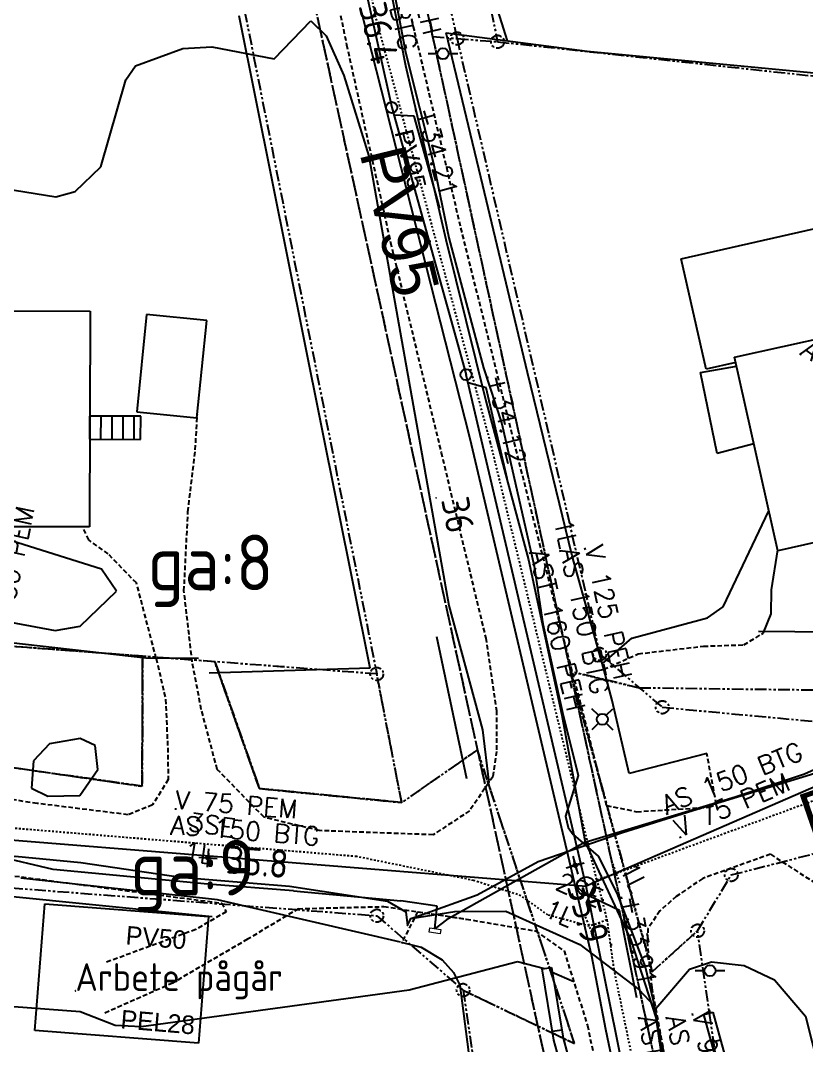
# Model space of a CAD drawing. Header units: metres. Extents: x 139929 to 142176, y 6401995 to 6404420.
# Drawn here: x 140458.8 to 140501.3, y 6402363.7 to 6402419.1 of the extents above; entities that cross this region are included whole.
import ezdxf
from ezdxf.enums import TextEntityAlignment as Align

# ---------------------------------------------------------------- set-up
doc = ezdxf.new("R2010")
doc.units = ezdxf.units.M
doc.header["$LTSCALE"] = 0.5
for name, pattern in [('DASHED', [0.75, 0.5, -0.25]), ('DASHED2', [0.375, 0.25, -0.125]), ('HAECK', [0]), ('HIDDEN2', [0.1875, 0.125, -0.0625]), ('PHANTOM', [2.5, 1.25, -0.25, 0.25, -0.25, 0.25, -0.25])]:
    doc.linetypes.add(name, pattern=pattern)
doc.layers.get('0').update_dxf_attribs({"color": 1})
doc.layers.add('LM_GRÄNSPUNKT_TEXT_NY', color=94, linetype='Continuous', lineweight=25)
doc.layers.add('TE_INMATT_LAGE', color=254, linetype='Continuous', lineweight=0)
for name, color, linetype in [('M-BEF-BELYSNINGSSTOLPE', 4, 'Continuous'), ('M-BEF-BYGGNAD', 3, 'Continuous'), ('M-BEF-EL', 4, 'ELLEDNING'), ('M-BEF-EL-TEXT', 1, 'Continuous'), ('M-BEF-HÄCK', 7, 'Continuous'), ('M-BEF-MUR', 4, 'Continuous'), ('M-BEF-NIVÅ', 4, 'Continuous'), ('M-BEF-NIVÅKURVA-PRIMÄR-0.5M', 12, 'Continuous'), ('M-BEF-NIVÅKURVA-PRIMÄR-1.0M', 12, 'Continuous'), ('M-BEF-SPECIALOMRÅDE', 7, 'Continuous'), ('M-BEF-STAKET', 4, 'STAKET'), ('M-BEF-TELE', 4, 'TELELEDNING'), ('M-BEF-TELE-TEXT', 1, 'Continuous'), ('M-BEF-TRAPPA', 4, 'Continuous'), ('M-BEF-VA-INFO', 4, 'Continuous'), ('M-BEF-VA-S', 4, 'Continuous'), ('M-BEF-VA-TEXT', 1, 'Continuous'), ('M-BEF-VA-V', 4, 'HIDDEN2'), ('M-BEF-VÄGKANT', 1, 'DASHED'), ('M-GR-FASTIGHETSGRÄNS', 3, 'PHANTOM'), ('M-GR-RÄTTIGHETSGRÄNS', 3, 'DASHED')]:
    doc.layers.add(name, color=color, linetype=linetype)
doc.styles.add('ISO', font='iso.shx', dxfattribs={"height": 2.5})
doc.styles.add('ITALICC', font='italicc', dxfattribs={"oblique": 10})
doc.styles.add('ROMANS', font='romans')
doc.styles.get("Standard").update_dxf_attribs({"font": 'simplex8.shx'})
doc.styles.add('Style-font38', font='font38.shx')
doc.linetypes.add('ELLEDNING', pattern='A,3,-0.5,["E",Standard,S=0.5,R=0,X=0,Y=-0.25],-0.5', length=4)
doc.linetypes.add('Grind', pattern='A,0,[104,sma.shx,S=2,R=45,X=-0.75,Y=0.75],2,[104,sma.shx,S=2,R=45,X=-0.75,Y=0.75],0', length=2)
doc.linetypes.add('STAKET', pattern='A,7,[134,morastr.shx,S=0.8,R=0,X=0,Y=0],0.6,[134,morastr.shx,S=0.8,R=0,X=0,Y=0],1', length=8.6)
doc.linetypes.add('TELELEDNING', pattern='A,3,-0.5,["T",Standard,S=0.5,R=0,X=0,Y=-0.25],-0.5', length=4)
picture_1 = doc.add_image_def('image1.png', size_in_pixel=(962, 792))

# ---------------------------------------------------------------- blocks, each defined once
blk = doc.blocks.new('osynlig cirkel')
blk.add_circle((0, 0), 0.005)
blk = doc.blocks.new('OSYNLIG')
blk.add_blockref('osynlig cirkel', (0, 0))
blk = doc.blocks.new('PRI_L_ALLM')
for points in [[(-0.3, 0, 0), (-0.8, 0, 0)], [(0.8, 0, 0), (0.3, 0, 0)]]:
    blk.add_polyline3d(points)
blk.add_circle((0, 0), 0.3)
blk = doc.blocks.new('PRI_L_BELYS')
for points in [[(-0.212, 0.212, 0), (-0.566, 0.566, 0)], [(0.212, 0.212, 0), (0.566, 0.566, 0)], [(-0.212, -0.212, 0), (-0.566, -0.566, 0)], [(0.212, -0.212, 0), (0.566, -0.566, 0)]]:
    blk.add_polyline3d(points)
blk.add_circle((0, 0), 0.3)
blk = doc.blocks.new('PRI_NIVÅ_HÖJDPUNKT_ISM')
at = {"color": 7}
for p, q in [((-0.25, 0), (0.25, 0)), ((0, 0.25), (0, -0.25))]:
    blk.add_line(p, q, dxfattribs=at)
blk = doc.blocks.new('OCT261', base_point=(108327.366, 6370837.691))
at = {"layer": 'TE_INMATT_LAGE', "color": 30, "linetype": 'Continuous', "lineweight": 13, "flags": 128}
blk.add_lwpolyline([(108327.667, 6370837.814), (108327.665, 6370837.562), (108327.065, 6370837.569), (108327.068, 6370837.821), (108327.667, 6370837.814)], dxfattribs=at)
blk = doc.blocks.new('BRUNN')
blk.add_circle((0, 0), 0.5)
blk = doc.blocks.new('VENTIL')
blk.add_line((0, -0.55), (0, 0.55))
blk = doc.blocks.new('LIGGARPUNKT')
blk.add_circle((0, 0), 0.35)
at = {"layer": 'LM_GRÄNSPUNKT_TEXT_NY', "style": 'ITALICC', "oblique": 10}
blk.add_attdef('PUNKTBETECKNING', (0.5, -0.35), '', height=0.7, dxfattribs=at)
blk = doc.blocks.new('PRI_V_POLLARE')
blk.add_circle((0, 0), 0.2)
blk = doc.blocks.new('SPWDEF')
at = {"color": 0, "linetype": 'Continuous'}
for p, q in [((-1, 0), (1, 0)), ((0, -1), (0, 1))]:
    blk.add_line(p, q, dxfattribs=at)
blk.add_circle((0, 0), 0.2)
blk = doc.blocks.new('PRI_NIVÅ_HÖJDPKT')
at = {"color": 0, "linetype": 'Continuous', "lineweight": -3}
blk.add_circle((183, 184), 0.0005, dxfattribs=at)

msp = doc.modelspace()

# ---------------------------------------------------------------- linework, layer by layer
at = {"layer": 'M-BEF-BYGGNAD'}
for p, q in [((140494.487, 6402406.198), (140505.768, 6402408.772)), ((140495.845, 6402400.25), (140494.487, 6402406.198)), ((140454.547, 6402403.402), (140462.568, 6402403.385)), ((140454.547, 6402403.402), (140462.568, 6402403.385)), ((140462.568, 6402403.385), (140462.543, 6402391.719)), ((140462.568, 6402403.385), (140462.543, 6402391.719)), ((140465.609, 6402403.204), (140465.087, 6402397.933)), ((140465.609, 6402403.204), (140465.087, 6402397.933)), ((140468.863, 6402402.882), (140465.609, 6402403.204)), ((140468.863, 6402402.882), (140465.609, 6402403.204)), ((140468.34, 6402397.61), (140468.863, 6402402.882)), ((140468.34, 6402397.61), (140468.863, 6402402.882)), ((140497.379, 6402400.888), (140505.512, 6402402.703)), ((140497.379, 6402400.888), (140505.512, 6402402.703)), ((140499.712, 6402390.431), (140497.379, 6402400.888)), ((140499.712, 6402390.431), (140497.379, 6402400.888)), ((140497.44, 6402400.614), (140495.845, 6402400.25)), ((140465.087, 6402397.933), (140468.34, 6402397.61)), ((140465.087, 6402397.933), (140468.34, 6402397.61)), ((140507.846, 6402392.246), (140499.712, 6402390.431)), ((140507.846, 6402392.246), (140499.712, 6402390.431)), ((140462.543, 6402391.719), (140454.522, 6402391.736)), ((140462.543, 6402391.719), (140454.522, 6402391.736)), ((140459.589, 6402364.517), (140460.129, 6402371.362)), ((140460.129, 6402371.362), (140468.962, 6402370.68)), ((140468.962, 6402370.68), (140468.428, 6402363.834)), ((140468.428, 6402363.834), (140459.589, 6402364.517))]:
    msp.add_line(p, q, dxfattribs=at)
at = {"layer": 'M-BEF-EL', "flags": 128}
for points in [[(140475.534, 6402439.208), (140478.423, 6402423.677), (140479.606, 6402417.375), (140481.12, 6402411.358), (140481.939, 6402407.345), (140483.82, 6402400.31), (140484.81, 6402397.293), (140486.553, 6402389.596), (140487.024, 6402386.488), (140488.089, 6402381.703), (140488.931, 6402378.3), (140488.243, 6402376.104), (140488.381, 6402375.486), (140488.665, 6402375.099), (140490.006, 6402373.932), (140491.009, 6402371.933), (140492.555, 6402367.956), (140493.049, 6402365.836)], [(140479.882, 6402370.576), (140480.469, 6402370.766), (140483.482, 6402371.85), (140486.773, 6402373.649), (140491.324, 6402375.218), (140495.121, 6402376.413), (140504.126, 6402379.151), (140509.521, 6402381.924), (140513.334, 6402384.61), (140517.846, 6402389.517), (140520.876, 6402393.335), (140523.929, 6402397.038), (140528.942, 6402403.251), (140531.978, 6402407.388), (140536.673, 6402413.662), (140537.185, 6402413.935), (140538.462, 6402412.981), (140539.837, 6402412.142), (140540.254, 6402411.587)], [(140454.661, 6402372.415), (140456.764, 6402373.547), (140458.515, 6402373.942), (140462.074, 6402373.596), (140467.443, 6402372.794), (140473.333, 6402372.315), (140478.622, 6402371.502), (140479.612, 6402370.934), (140479.707, 6402370.194), (140479.882, 6402370.576), (140482.262, 6402370.942), (140485.029, 6402370.971), (140489.016, 6402369.173), (140492.211, 6402366.727), (140493.049, 6402365.836), (140494.237, 6402358.574), (140494.709, 6402354.374), (140495.519, 6402350.488), (140496.506, 6402344.556), (140496.894, 6402343.548), (140498.033, 6402343.443)]]:
    msp.add_lwpolyline(points, dxfattribs=at)
at = {"layer": 'M-BEF-HÄCK', "color": 1, "linetype": 'HAECK', "lineweight": -3}
for p, q in [((140477.702, 6402384.093), (140470.612, 6402419.335)), ((140465.581, 6402384.634), (140441.1, 6402387.413)), ((140477.702, 6402384.093), (140468.993, 6402383.825)), ((140449.446, 6402372.648), (140469.157, 6402370.673))]:
    msp.add_line(p, q, dxfattribs=at)
at = {"layer": 'M-BEF-HÄCK', "lineweight": -3}
for p, q in [((140477.702, 6402384.093), (140470.612, 6402419.335)), ((140465.581, 6402384.634), (140441.1, 6402387.413)), ((140477.702, 6402384.093), (140468.993, 6402383.825))]:
    msp.add_line(p, q, dxfattribs=at)
at = {"layer": 'M-BEF-MUR'}
for p, q in [((140483.78, 6402410.159), (140481.807, 6402418.416)), ((140481.807, 6402418.416), (140489.422, 6402417.418)), ((140489.422, 6402417.418), (140501.85, 6402416.242)), ((140486.196, 6402400.073), (140483.78, 6402410.159)), ((140488.596, 6402390.159), (140486.196, 6402400.073)), ((140490.307, 6402384.031), (140488.596, 6402390.159)), ((140499.7, 6402390.487), (140499.353, 6402388.325)), ((140499.353, 6402388.325), (140499.332, 6402387.03)), ((140499.332, 6402387.03), (140498.911, 6402385.974)), ((140490.762, 6402382.338), (140490.307, 6402384.031)), ((140491.687, 6402378.408), (140490.762, 6402382.338)), ((140495.875, 6402379.486), (140491.687, 6402378.408)), ((140486.992, 6402367.848), (140487.486, 6402367.928)), ((140487.623, 6402363.997), (140486.992, 6402367.848)), ((140487.486, 6402367.928), (140488.113, 6402364.104)), ((140495.714, 6402365.383), (140496.196, 6402365.518)), ((140496.653, 6402362.025), (140495.714, 6402365.383)), ((140496.196, 6402365.518), (140497.137, 6402362.149)), ((140487.545, 6402364.476), (140488.038, 6402364.557)), ((140489.693, 6402356.476), (140487.623, 6402363.997)), ((140488.113, 6402364.104), (140490.186, 6402356.567)), ((140496.133, 6402363.887), (140496.614, 6402364.022))]:
    msp.add_line(p, q, dxfattribs=at)
at = {"layer": 'M-BEF-MUR', "lineweight": -3}
for p, q in [((140483.78, 6402410.159), (140481.807, 6402418.416)), ((140481.807, 6402418.416), (140489.422, 6402417.418)), ((140489.422, 6402417.418), (140501.85, 6402416.242)), ((140486.196, 6402400.073), (140483.78, 6402410.159)), ((140488.596, 6402390.159), (140486.196, 6402400.073)), ((140490.307, 6402384.031), (140488.596, 6402390.159)), ((140499.7, 6402390.487), (140499.353, 6402388.325)), ((140499.353, 6402388.325), (140499.332, 6402387.03)), ((140499.332, 6402387.03), (140498.911, 6402385.974)), ((140490.762, 6402382.338), (140490.307, 6402384.031)), ((140491.687, 6402378.408), (140490.762, 6402382.338)), ((140495.875, 6402379.486), (140491.687, 6402378.408)), ((140479.363, 6402369.285), (140480.452, 6402369.027)), ((140480.452, 6402369.027), (140481.588, 6402368.333)), ((140481.588, 6402368.333), (140482.197, 6402367.66)), ((140482.197, 6402367.66), (140482.532, 6402366.967)), ((140482.532, 6402366.967), (140483.647, 6402358.565)), ((140495.714, 6402365.383), (140496.196, 6402365.518)), ((140496.653, 6402362.025), (140495.714, 6402365.383)), ((140496.196, 6402365.518), (140497.137, 6402362.149)), ((140496.133, 6402363.887), (140496.614, 6402364.022))]:
    msp.add_line(p, q, dxfattribs=at)
at = {"layer": 'M-BEF-NIVÅKURVA-PRIMÄR-0.5M', "linetype": 'Continuous', "lineweight": -3}
for p, q in [((140479.803, 6402366.72, 35.5), (140485.646, 6402368.244, 35.5)), ((140485.646, 6402368.244, 35.5), (140487.102, 6402367.865, 35.5)), ((140494.934, 6402367.842, 35.5), (140496.139, 6402368.235, 35.5)), ((140496.139, 6402368.235, 35.5), (140497.893, 6402368.026, 35.5)), ((140497.893, 6402368.026, 35.5), (140499.541, 6402367.264, 35.5)), ((140487.527, 6402367.677, 35.5), (140488.689, 6402367.161, 35.5)), ((140493.131, 6402365.706, 35.5), (140494.934, 6402367.842, 35.5)), ((140499.541, 6402367.264, 35.5), (140501.2, 6402365.294, 35.5)), ((140465.321, 6402364.732, 35.5), (140479.803, 6402366.72, 35.5)), ((140451.46, 6402366.34, 35.5), (140462.029, 6402365.542, 35.5)), ((140462.029, 6402365.542, 35.5), (140463.919, 6402364.804, 35.5)), ((140501.2, 6402365.294, 35.5), (140502.049, 6402362.003, 35.5)), ((140463.919, 6402364.804, 35.5), (140465.321, 6402364.732, 35.5))]:
    msp.add_line(p, q, dxfattribs=at)
at = {"layer": 'M-BEF-NIVÅKURVA-PRIMÄR-1.0M', "linetype": 'Continuous', "lineweight": -3}
for p, q in [((140485.121, 6402417.981, 36), (140484.393, 6402420.283, 36)), ((140472.507, 6402417.009, 36), (140474.482, 6402419.055, 36)), ((140474.482, 6402419.055, 36), (140475.321, 6402418.26, 36)), ((140475.321, 6402418.26, 36), (140476.267, 6402416.116, 36)), ((140465.023, 6402416.639, 36), (140467.572, 6402417.575, 36)), ((140467.572, 6402417.575, 36), (140469.134, 6402417.654, 36)), ((140469.134, 6402417.654, 36), (140472.507, 6402417.009, 36)), ((140464.497, 6402415.882, 36), (140465.023, 6402416.639, 36)), ((140463.15, 6402411.174, 36), (140464.497, 6402415.882, 36)), ((140476.267, 6402416.116, 36), (140477.615, 6402411.757, 36)), ((140477.615, 6402411.757, 36), (140481.943, 6402387.476, 36)), ((140461.753, 6402409.834, 36), (140463.15, 6402411.174, 36)), ((140457.933, 6402410.013, 36), (140460.722, 6402409.55, 36)), ((140460.722, 6402409.55, 36), (140461.753, 6402409.834, 36)), ((140496.752, 6402387.405, 36), (140499.23, 6402392.59, 36)), ((140463.176, 6402389.443, 36), (140458.314, 6402390.968, 36)), ((140463.989, 6402388.255, 36), (140463.176, 6402389.443, 36)), ((140462.025, 6402386.364, 36), (140463.989, 6402388.255, 36)), ((140481.943, 6402387.476, 36), (140483.76, 6402380.758, 36)), ((140495.914, 6402386.811, 36), (140496.752, 6402387.405, 36)), ((140456.233, 6402386.958, 36), (140460.673, 6402386.125, 36)), ((140460.673, 6402386.125, 36), (140462.025, 6402386.364, 36)), ((140491.824, 6402385.706, 36), (140495.914, 6402386.811, 36)), ((140490.224, 6402384.329, 36), (140491.824, 6402385.706, 36)), ((140483.76, 6402380.758, 36), (140484.101, 6402377.912, 36)), ((140462.034, 6402380.302, 36), (140460.379, 6402379.997, 36)), ((140462.838, 6402379.914, 36), (140462.034, 6402380.302, 36)), ((140460.379, 6402379.997, 36), (140459.515, 6402379.083, 36)), ((140462.988, 6402378.627, 36), (140462.838, 6402379.914, 36)), ((140459.515, 6402379.083, 36), (140459.402, 6402377.61, 36)), ((140462.014, 6402377.209, 36), (140462.988, 6402378.627, 36)), ((140459.402, 6402377.61, 36), (140460.291, 6402377.17, 36)), ((140460.291, 6402377.17, 36), (140462.014, 6402377.209, 36))]:
    msp.add_line(p, q, dxfattribs=at)
at = {"layer": 'M-BEF-SPECIALOMRÅDE', "lineweight": -3}
for p, q in [((140469.447, 6402371.57), (140458.823, 6402372.753)), ((140479.325, 6402369.299), (140469.447, 6402371.57))]:
    msp.add_line(p, q, dxfattribs=at)
at = {"layer": 'M-BEF-STAKET', "color": 1, "linetype": 'STAKET', "lineweight": -3}
for p, q in [((140495.537, 6402400.061), (140497.484, 6402400.416)), ((140496.445, 6402395.69), (140495.537, 6402400.061)), ((140498.422, 6402396.213), (140496.445, 6402395.69))]:
    msp.add_line(p, q, dxfattribs=at)
at = {"layer": 'M-BEF-STAKET', "lineweight": -3}
for p, q in [((140482.923, 6402378.118), (140481.299, 6402385.791)), ((140468.422, 6402384.608), (140465.581, 6402384.634))]:
    msp.add_line(p, q, dxfattribs=at)
at = {"layer": 'M-BEF-STAKET', "color": 1, "linetype": 'Grind', "lineweight": -3}
msp.add_line((140468.422, 6402384.608), (140465.581, 6402384.634), dxfattribs=at)
at = {"layer": 'M-BEF-TELE', "linetype": 'Continuous'}
for p, q in [((140477.781, 6402425.794), (140479.607, 6402416.652)), ((140479.607, 6402416.652), (140481.788, 6402407.258)), ((140481.788, 6402407.258), (140483.941, 6402398.527)), ((140483.941, 6402398.527), (140486.24, 6402389.939)), ((140486.24, 6402389.939), (140488.055, 6402381.553)), ((140488.055, 6402381.553), (140489.3, 6402374.702)), ((140501.151, 6402378.392), (140506.499, 6402380.759)), ((140497.403, 6402377.135), (140501.151, 6402378.392)), ((140489.3, 6402374.702), (140497.403, 6402377.135)), ((140489.3, 6402374.702), (140481.822, 6402370.504)), ((140489.3, 6402374.702), (140491.765, 6402369.397)), ((140460.567, 6402373.215), (140457.518, 6402373.942)), ((140468.919, 6402372.422), (140460.567, 6402373.215)), ((140473.56, 6402372.058), (140468.919, 6402372.422)), ((140473.56, 6402372.058), (140479.353, 6402371.533)), ((140481.309, 6402371.228), (140479.353, 6402371.533)), ((140481.191, 6402370.038), (140481.309, 6402371.228)), ((140481.822, 6402370.504), (140481.2, 6402370.029)), ((140491.765, 6402369.397), (140493.132, 6402365.22)), ((140493.132, 6402365.22), (140494.275, 6402357.406))]:
    msp.add_line(p, q, dxfattribs=at)
at = {"layer": 'M-BEF-TELE-TEXT', "linetype": 'Continuous'}
msp.add_line((140498.664, 6402386.092), (140508.398, 6402385.992), dxfattribs=at)
at = {"layer": 'M-BEF-TRAPPA', "color": 1, "linetype": 'Continuous', "lineweight": -3}
for p, q in [((140462.553, 6402396.459), (140462.556, 6402397.711)), ((140465.316, 6402397.705), (140462.556, 6402397.711)), ((140463.153, 6402396.457), (140463.156, 6402397.709)), ((140463.753, 6402396.456), (140463.756, 6402397.708)), ((140464.353, 6402396.454), (140464.356, 6402397.707)), ((140464.953, 6402396.453), (140464.956, 6402397.706)), ((140465.288, 6402396.453), (140465.316, 6402397.705)), ((140462.553, 6402396.459), (140465.288, 6402396.453))]:
    msp.add_line(p, q, dxfattribs=at)
at = {"layer": 'M-BEF-TRAPPA', "lineweight": -3}
for p, q in [((140462.553, 6402396.459), (140462.556, 6402397.711)), ((140465.316, 6402397.705), (140462.556, 6402397.711)), ((140463.153, 6402396.457), (140463.156, 6402397.709)), ((140463.753, 6402396.456), (140463.756, 6402397.708)), ((140464.353, 6402396.454), (140464.356, 6402397.707)), ((140464.953, 6402396.453), (140464.956, 6402397.706)), ((140465.288, 6402396.453), (140465.316, 6402397.705)), ((140462.553, 6402396.459), (140465.288, 6402396.453))]:
    msp.add_line(p, q, dxfattribs=at)
at = {"layer": 'M-BEF-VA-INFO'}
for p, q in [((140480.072, 6402413.915), (140478.969, 6402413.966)), ((140481.456, 6402408.948), (140480.072, 6402413.915)), ((140483.953, 6402399.23), (140482.989, 6402399.515)), ((140485.092, 6402394.34), (140483.953, 6402399.23)), ((140491.167, 6402371.011), (140489.502, 6402371.792)), ((140492.103, 6402366.279), (140491.167, 6402371.011))]:
    msp.add_line(p, q, dxfattribs=at)
at = {"layer": 'M-BEF-VA-S'}
for points in [[(140473.439, 6402438.729, 0), (140473.87, 6402436.795, 0), (140475.421, 6402429.826, 0), (140478.859, 6402414.381, 0)], [(140585.474, 6402297.789, 0), (140572.635, 6402306.136, 0), (140564.862, 6402309.993, 0), (140553.857, 6402305.481, 0), (140543.806, 6402301.837, 0), (140539.295, 6402301.231, 0), (140535.278, 6402301.329, 0), (140529.651, 6402302.658, 0), (140518.022, 6402304.239, 0), (140506.375, 6402305.943, 0), (140496.751, 6402307.075, 0), (140496.102, 6402320.911, 0), (140495.479, 6402328.16, 0), (140494.15, 6402344.759, 0), (140492.1, 6402356.587, 0), (140490.415, 6402364.582, 0), (140489.675, 6402368.537, 0), (140483.104, 6402396.489, 0), (140477.242, 6402419.495, 0)], [(140478.859, 6402414.381, 0), (140482.871, 6402399.947, 0)], [(140489.361, 6402372.314, 0), (140482.871, 6402399.947, 0)], [(140486.304, 6402390.359, 0), (140486.327, 6402390.261, 0)], [(140514.041, 6402383.056, 0), (140489.361, 6402372.314, 0)], [(140448.292, 6402375.615, 0), (140454.448, 6402375.121, 0), (140489.361, 6402372.314, 0)], [(140494.695, 6402345.951, 0), (140489.361, 6402372.314, 0)], [(140492.18, 6402365.234, 0), (140492.198, 6402365.136, 0)]]:
    msp.add_polyline3d(points, dxfattribs=at)
at = {"layer": 'M-BEF-VA-TEXT'}
for points in [[(140480.134, 6402414.25, 0), (140480.161, 6402414.153, 0)], [(140480.865, 6402407.164, 0), (140480.965, 6402407.163, 0)], [(140500.893, 6402401.088, 0), (140500.975, 6402401.031, 0)], [(140484.006, 6402399.856, 0), (140484.029, 6402399.758, 0)], [(140486.304, 6402390.359, 0), (140486.327, 6402390.261, 0)], [(140487.937, 6402390.475, 0), (140487.958, 6402390.377, 0)], [(140489.277, 6402390.592, 0), (140489.299, 6402390.494, 0)], [(140467.137, 6402376.5, 0), (140467.237, 6402376.492, 0)], [(140493.691, 6402376.209, 0), (140493.784, 6402376.246, 0)], [(140466.887, 6402375.15, 0), (140466.987, 6402375.142, 0)], [(140494.407, 6402374.94, 0), (140494.499, 6402374.98, 0)], [(140490.46, 6402372.842, 0), (140490.56, 6402372.841, 0)], [(140490.208, 6402371.579, 0), (140490.308, 6402371.578, 0)], [(140491.251, 6402371.734, 0), (140491.27, 6402371.636, 0)], [(140490.011, 6402370.321, 0), (140490.111, 6402370.32, 0)], [(140490.665, 6402369.169, 0), (140490.765, 6402369.168, 0)], [(140495.087, 6402365.43, 0), (140495.106, 6402365.332, 0)], [(140492.18, 6402365.234, 0), (140492.198, 6402365.136, 0)], [(140493.688, 6402365.234, 0), (140493.707, 6402365.136, 0)]]:
    msp.add_polyline3d(points, dxfattribs=at)
at = {"layer": 'M-BEF-VA-V'}
for points in [[(140489.933, 6402372.667, 0), (140484.192, 6402396.289, 0), (140477.97, 6402419.369, 0), (140476.591, 6402426.99, 0), (140476.416, 6402427.637, 0), (140474.034, 6402436.998, 0), (140473.619, 6402438.872, 0), (140471.181, 6402449.901, 0), (140468.599, 6402461.499, 0), (140467.028, 6402467.07, 0), (140465.79, 6402473.282, 0), (140463.002, 6402484.885, 0), (140460.209, 6402494.56, 0)], [(140490.988, 6402373.016, 0), (140503.89, 6402377.772, 0), (140514.757, 6402382.895, 0), (140520.015, 6402389.386, 0), (140528.261, 6402398.957, 0), (140536.391, 6402408.756, 0), (140536.786, 6402409.302, 0), (140547.897, 6402426.358, 0), (140549.843, 6402429.061, 0), (140558.535, 6402441.137, 0)], [(140489.54, 6402370.15, 0), (140487.298, 6402370.757, 0), (140485.84, 6402371.803, 0), (140483.284, 6402372.625, 0), (140476.957, 6402373.916, 0), (140454.954, 6402375.73, 0)], [(140489.933, 6402372.667, 0), (140490.988, 6402373.016, 0)], [(140489.933, 6402372.667, 0), (140490.483, 6402370.492, 0)], [(140490.483, 6402370.492, 0), (140489.54, 6402370.15, 0)], [(140490.483, 6402370.492, 0), (140490.848, 6402367.846, 0)], [(140490.848, 6402367.846, 0), (140495.415, 6402345.666, 0), (140495.233, 6402343.141, 0), (140495.493, 6402341.438, 0), (140496.544, 6402328.506, 0), (140497.514, 6402314.038, 0), (140498.27, 6402308.205, 0), (140523.979, 6402304.197, 0), (140533.48, 6402302.718, 0), (140538.662, 6402301.986, 0), (140543.708, 6402302.406, 0), (140550.305, 6402304.424, 0), (140565.139, 6402311.558, 0), (140573.332, 6402307.047, 0), (140590.143, 6402296.055, 0), (140613.056, 6402279.846, 0), (140626.85, 6402271.456, 0)]]:
    msp.add_polyline3d(points, dxfattribs=at)
at = {"layer": 'M-BEF-VÄGKANT'}
for p, q in [((140474.992, 6402424.858), (140476.417, 6402417.77)), ((140482.574, 6402407.969), (140479.923, 6402419.235)), ((140476.417, 6402417.77), (140478.796, 6402407.092)), ((140485.46, 6402396.354), (140482.574, 6402407.969)), ((140478.796, 6402407.092), (140481.528, 6402395.748)), ((140468.25, 6402395.889), (140468.36, 6402397.817)), ((140488.098, 6402385.872), (140485.46, 6402396.354)), ((140467.853, 6402392.545), (140468.25, 6402395.889)), ((140481.528, 6402395.748), (140483.935, 6402385.718)), ((140467.638, 6402388.266), (140467.853, 6402392.545)), ((140462.501, 6402391.022), (140462.168, 6402391.72)), ((140463.541, 6402390.263), (140462.501, 6402391.022)), ((140465.074, 6402388.695), (140463.541, 6402390.263)), ((140466.14, 6402384.617), (140465.074, 6402388.695)), ((140468.082, 6402384.429), (140467.638, 6402388.266)), ((140489.082, 6402382.136), (140488.098, 6402385.872)), ((140497.874, 6402385.355), (140498.911, 6402385.974)), ((140483.935, 6402385.718), (140484.519, 6402381.803)), ((140492.172, 6402384.869), (140495.697, 6402385.28)), ((140495.697, 6402385.28), (140497.874, 6402385.355)), ((140490.307, 6402384.031), (140492.172, 6402384.869)), ((140466.14, 6402384.617), (140466.644, 6402382.407)), ((140468.573, 6402381.869), (140468.082, 6402384.429)), ((140466.644, 6402382.407), (140466.757, 6402379.781)), ((140469.433, 6402378.621), (140468.573, 6402381.869)), ((140490.461, 6402376.68), (140489.082, 6402382.136)), ((140484.519, 6402381.803), (140484.524, 6402379.597)), ((140466.757, 6402379.781), (140466.785, 6402378.07)), ((140484.524, 6402379.597), (140484.314, 6402378.224)), ((140496.401, 6402376.734), (140495.875, 6402379.486)), ((140459.701, 6402376.786), (140447.491, 6402378.632)), ((140471.965, 6402376.038), (140469.433, 6402378.621)), ((140466.785, 6402378.07), (140465.937, 6402376.703)), ((140484.314, 6402378.224), (140483.058, 6402376.383)), ((140464.618, 6402376.176), (140459.701, 6402376.786)), ((140465.937, 6402376.703), (140464.618, 6402376.176)), ((140483.058, 6402376.383), (140481.092, 6402375.09)), ((140490.461, 6402376.68), (140492.103, 6402376.339)), ((140492.103, 6402376.339), (140496.012, 6402376.582)), ((140496.012, 6402376.582), (140496.401, 6402376.734)), ((140474.949, 6402375.317), (140471.965, 6402376.038)), ((140481.092, 6402375.09), (140474.949, 6402375.317)), ((140499.317, 6402374.037), (140495.656, 6402372.731)), ((140499.317, 6402374.037), (140502.401, 6402372.068)), ((140457.382, 6402373.011), (140469.682, 6402371.398)), ((140495.656, 6402372.731), (140494.231, 6402371.767)), ((140469.682, 6402371.398), (140469.921, 6402370.93)), ((140494.231, 6402371.767), (140493.345, 6402370.979)), ((140469.921, 6402370.93), (140468.274, 6402369.974)), ((140473.815, 6402371.1), (140471.073, 6402369.448)), ((140473.815, 6402371.1), (140478.437, 6402371.215)), ((140478.437, 6402371.215), (140482.88, 6402370.538)), ((140493.345, 6402370.979), (140492.696, 6402370.038)), ((140482.88, 6402370.538), (140486.614, 6402369.9)), ((140468.274, 6402369.974), (140463.42, 6402368.199)), ((140486.614, 6402369.9), (140488.167, 6402368.823)), ((140492.696, 6402370.038), (140492.665, 6402369.363)), ((140471.073, 6402369.448), (140467.023, 6402367.079)), ((140492.921, 6402366.843), (140492.665, 6402369.363)), ((140488.167, 6402368.823), (140489.432, 6402364.793)), ((140467.023, 6402367.079), (140463.367, 6402365.465)), ((140494.196, 6402359.941), (140492.921, 6402366.843)), ((140489.432, 6402364.793), (140490.715, 6402358.636))]:
    msp.add_line(p, q, dxfattribs=at)
at = {"layer": 'M-BEF-VÄGKANT', "lineweight": -3}
for p, q in [((140474.992, 6402424.858), (140476.417, 6402417.77)), ((140482.574, 6402407.969), (140479.923, 6402419.235)), ((140476.417, 6402417.77), (140478.796, 6402407.092)), ((140485.46, 6402396.354), (140482.574, 6402407.969)), ((140478.796, 6402407.092), (140481.528, 6402395.748)), ((140468.25, 6402395.889), (140468.36, 6402397.817)), ((140488.098, 6402385.872), (140485.46, 6402396.354)), ((140467.853, 6402392.545), (140468.25, 6402395.889)), ((140481.528, 6402395.748), (140483.935, 6402385.718)), ((140467.638, 6402388.266), (140467.853, 6402392.545)), ((140462.501, 6402391.022), (140462.168, 6402391.72)), ((140463.541, 6402390.263), (140462.501, 6402391.022)), ((140465.074, 6402388.695), (140463.541, 6402390.263)), ((140466.14, 6402384.617), (140465.074, 6402388.695)), ((140468.082, 6402384.429), (140467.638, 6402388.266)), ((140489.082, 6402382.136), (140488.098, 6402385.872)), ((140497.874, 6402385.355), (140498.911, 6402385.974)), ((140483.935, 6402385.718), (140484.519, 6402381.803)), ((140492.172, 6402384.869), (140495.697, 6402385.28)), ((140495.697, 6402385.28), (140497.874, 6402385.355)), ((140490.307, 6402384.031), (140492.172, 6402384.869)), ((140466.14, 6402384.617), (140466.644, 6402382.407)), ((140468.573, 6402381.869), (140468.082, 6402384.429)), ((140466.644, 6402382.407), (140466.757, 6402379.781)), ((140469.433, 6402378.621), (140468.573, 6402381.869)), ((140490.461, 6402376.68), (140489.082, 6402382.136)), ((140484.519, 6402381.803), (140484.524, 6402379.597)), ((140466.757, 6402379.781), (140466.785, 6402378.07)), ((140484.524, 6402379.597), (140484.314, 6402378.224)), ((140496.401, 6402376.734), (140495.875, 6402379.486)), ((140459.701, 6402376.786), (140447.491, 6402378.632)), ((140471.965, 6402376.038), (140469.433, 6402378.621)), ((140466.785, 6402378.07), (140465.937, 6402376.703)), ((140484.314, 6402378.224), (140483.058, 6402376.383)), ((140464.618, 6402376.176), (140459.701, 6402376.786)), ((140465.937, 6402376.703), (140464.618, 6402376.176)), ((140483.058, 6402376.383), (140481.092, 6402375.09)), ((140490.461, 6402376.68), (140492.103, 6402376.339)), ((140492.103, 6402376.339), (140496.012, 6402376.582)), ((140496.012, 6402376.582), (140496.401, 6402376.734)), ((140474.949, 6402375.317), (140471.965, 6402376.038)), ((140481.092, 6402375.09), (140474.949, 6402375.317)), ((140499.317, 6402374.037), (140495.656, 6402372.731)), ((140499.317, 6402374.037), (140502.401, 6402372.068)), ((140495.656, 6402372.731), (140494.231, 6402371.767)), ((140494.231, 6402371.767), (140493.345, 6402370.979)), ((140480.259, 6402370.937), (140479.379, 6402369.223)), ((140480.255, 6402370.938), (140482.88, 6402370.538)), ((140493.345, 6402370.979), (140492.696, 6402370.038)), ((140482.88, 6402370.538), (140486.614, 6402369.9)), ((140486.614, 6402369.9), (140488.167, 6402368.823)), ((140492.696, 6402370.038), (140492.665, 6402369.363)), ((140492.921, 6402366.843), (140492.665, 6402369.363)), ((140488.167, 6402368.823), (140489.432, 6402364.793)), ((140494.196, 6402359.941), (140492.921, 6402366.843)), ((140489.432, 6402364.793), (140490.715, 6402358.636))]:
    msp.add_line(p, q, dxfattribs=at)
at = {"layer": 'M-GR-FASTIGHETSGRÄNS'}
for p, q in [((140459.303, 6402518.536), (140496.782, 6402345.771)), ((140453.339, 6402517.683), (140491.424, 6402343.332)), ((140467.694, 6402479.854), (140481.068, 6402418.208)), ((140477.788, 6402451.462), (140484.573, 6402417.932)), ((140482.385, 6402418.105), (140478.977, 6402434.593)), ((140470.91, 6402419.603), (140478.051, 6402383.779)), ((140470.91, 6402419.603), (140478.051, 6402383.779)), ((140474.841, 6402419.247), (140491.424, 6402343.332)), ((140481.068, 6402418.208), (140482.385, 6402418.105)), ((140481.068, 6402418.208), (140482.385, 6402418.105)), ((140481.068, 6402418.208), (140496.782, 6402345.771)), ((140482.385, 6402418.105), (140484.573, 6402417.932)), ((140482.385, 6402418.105), (140490.093, 6402384.856)), ((140482.385, 6402418.105), (140484.573, 6402417.932)), ((140482.385, 6402418.105), (140490.093, 6402384.856)), ((140484.573, 6402417.932), (140523.213, 6402413.745)), ((140484.573, 6402417.932), (140523.213, 6402413.745)), ((140478.051, 6402383.779), (140441.008, 6402386.58)), ((140465.405, 6402384.736), (140441.008, 6402386.58)), ((140478.051, 6402383.779), (140441.008, 6402386.58)), ((140465.38, 6402377.714), (140465.405, 6402384.736)), ((140465.405, 6402384.736), (140465.38, 6402377.714)), ((140469.305, 6402384.441), (140465.405, 6402384.736)), ((140490.093, 6402384.856), (140493.474, 6402381.981)), ((140490.093, 6402384.856), (140493.474, 6402381.981)), ((140469.305, 6402384.441), (140471.716, 6402377.587)), ((140478.051, 6402383.779), (140469.305, 6402384.441)), ((140471.716, 6402377.587), (140469.305, 6402384.441)), ((140479.398, 6402376.832), (140478.051, 6402383.779)), ((140492.253, 6402383.019), (140488.507, 6402383.917)), ((140488.507, 6402383.917), (140492.927, 6402367.695)), ((140509.104, 6402382.81), (140492.253, 6402383.019)), ((140435.77, 6402381.994), (140465.38, 6402377.714)), ((140465.38, 6402377.714), (140435.77, 6402381.994)), ((140493.474, 6402381.981), (140504.644, 6402380.946)), ((140493.474, 6402381.981), (140504.644, 6402380.946)), ((140483.484, 6402379.68), (140479.398, 6402376.832)), ((140488.738, 6402363.818), (140483.484, 6402379.68)), ((140471.716, 6402377.587), (140479.398, 6402376.832)), ((140479.398, 6402376.832), (140471.716, 6402377.587)), ((140497.201, 6402372.923), (140506.767, 6402375.384)), ((140497.201, 6402372.923), (140506.767, 6402375.384)), ((140497.201, 6402372.923), (140506.767, 6402375.384)), ((140449.588, 6402372.892), (140478.057, 6402370.719)), ((140449.588, 6402372.892), (140478.057, 6402370.719)), ((140449.588, 6402372.892), (140478.057, 6402370.719)), ((140495.38, 6402369.911), (140497.201, 6402372.923)), ((140495.38, 6402369.911), (140497.201, 6402372.923)), ((140495.38, 6402369.911), (140497.201, 6402372.923)), ((140478.057, 6402370.719), (140482.716, 6402366.702)), ((140478.057, 6402370.719), (140482.716, 6402366.702)), ((140478.057, 6402370.719), (140482.716, 6402366.702)), ((140492.927, 6402367.695), (140495.38, 6402369.911)), ((140497.723, 6402353.707), (140495.38, 6402369.911)), ((140497.723, 6402353.707), (140495.38, 6402369.911)), ((140482.716, 6402366.702), (140484.725, 6402352.961)), ((140482.716, 6402366.702), (140488.738, 6402363.818)), ((140482.716, 6402366.702), (140484.725, 6402352.961))]:
    msp.add_line(p, q, dxfattribs=at)
at = {"layer": 'M-GR-RÄTTIGHETSGRÄNS', "color": 1, "linetype": 'DASHED2', "lineweight": -3}
for p, q in [((140465.38, 6402377.714), (140465.405, 6402384.736)), ((140471.716, 6402377.587), (140469.305, 6402384.441)), ((140479.398, 6402376.832), (140478.051, 6402383.779)), ((140488.507, 6402383.917), (140492.253, 6402383.019)), ((140492.927, 6402367.695), (140488.507, 6402383.917)), ((140435.77, 6402381.994), (140465.38, 6402377.714)), ((140483.484, 6402379.68), (140479.398, 6402376.832)), ((140488.738, 6402363.818), (140483.484, 6402379.68)), ((140479.398, 6402376.832), (140471.716, 6402377.587)), ((140495.38, 6402369.911), (140492.927, 6402367.695)), ((140482.716, 6402366.702), (140488.738, 6402363.818))]:
    msp.add_line(p, q, dxfattribs=at)

# ---------------------------------------------------------------- block references
at = {"layer": 'M-BEF-BELYSNINGSSTOLPE'}
for p in [(140481.626, 6402417.283), (140481.626, 6402417.283), (140496.046, 6402367.749), (140496.046, 6402367.749)]:
    msp.add_blockref('PRI_L_ALLM', p, dxfattribs=at)
at = {"layer": 'M-BEF-BELYSNINGSSTOLPE', "lineweight": -3}
msp.add_blockref('PRI_L_BELYS', (140490.231, 6402381.335), dxfattribs=at)
at = {"layer": 'M-BEF-NIVÅ', "xscale": 0.4999999999999999, "yscale": 0.4999999999999999, "zscale": 0.4999999999999999}
for p, rotation in [((140468.938, 6402373.843), 355.8150000884475), ((140488.768, 6402373.447), 285.6330027697387)]:
    msp.add_blockref('SPWDEF', p, dxfattribs=dict(at, rotation=rotation))
at = {"layer": 'M-BEF-NIVÅ', "lineweight": -3}
for p, rotation in [((140468.938, 6402373.843), 355.8150000884474), ((140488.768, 6402373.447), 285.6330027697389)]:
    msp.add_blockref('PRI_NIVÅ_HÖJDPUNKT_ISM', p, dxfattribs=dict(at, rotation=rotation))
at = {"layer": 'M-BEF-NIVÅKURVA-PRIMÄR-1.0M', "color": 1, "linetype": 'Continuous', "lineweight": -3, "xscale": 0.001, "yscale": 0.001, "zscale": 0.001}
msp.add_blockref('PRI_NIVÅ_HÖJDPKT', (140481.074, 6402393.111, 36), dxfattribs=at)
at = {"layer": 'M-BEF-SPECIALOMRÅDE', "lineweight": -3}
msp.add_blockref('OSYNLIG', (140461.773, 6402366.659), dxfattribs=at)
at = {"layer": 'M-BEF-TELE', "color": 30, "linetype": 'Continuous', "lineweight": 13, "rotation": 172.048231}
msp.add_blockref('OCT261', (140481.2, 6402369.903), dxfattribs=at)
at = {"layer": 'M-BEF-VA-S', "xscale": 0.6000000000000001, "yscale": 0.6000000000000001, "zscale": 0.6000000000000001}
for p in [(140478.859, 6402414.381), (140482.871, 6402399.947)]:
    msp.add_blockref('BRUNN', p, dxfattribs=at)
at = {"layer": 'M-BEF-VA-S'}
msp.add_blockref('BRUNN', (140489.361, 6402372.314), dxfattribs=at)
at = {"layer": 'M-BEF-VA-V'}
for p, rotation in [((140490.988, 6402373.016), 20.46189949854444), ((140489.54, 6402370.15), 22.49501288047813)]:
    msp.add_blockref('VENTIL', p, dxfattribs=dict(at, rotation=rotation))
at = {"layer": 'M-GR-FASTIGHETSGRÄNS'}
for p in [(140482.385, 6402418.105), (140484.573, 6402417.932), (140490.093, 6402384.856), (140478.051, 6402383.779), (140493.474, 6402381.981), (140497.201, 6402372.923), (140478.057, 6402370.719), (140495.38, 6402369.911), (140482.716, 6402366.702)]:
    msp.add_blockref('LIGGARPUNKT', p, dxfattribs=at)
at = {"layer": 'M-GR-RÄTTIGHETSGRÄNS', "lineweight": -3}
for p in [(140469.076, 6402388.302), (140468.112, 6402371.814)]:
    msp.add_blockref('OSYNLIG', p, dxfattribs=at)
at = {"layer": 'M-GR-RÄTTIGHETSGRÄNS', "color": 1, "linetype": 'Continuous', "lineweight": -3, "xscale": 0.01, "yscale": 0.01, "zscale": 0.01}
for p in [(140469.076, 6402388.302), (140468.112, 6402371.814)]:
    msp.add_blockref('PRI_V_POLLARE', p, dxfattribs=at)

# ---------------------------------------------------------------- texts
at = {"layer": 'M-BEF-EL-TEXT', "linetype": 'Continuous'}
for s, rotation, p in [('1L', 282.7787, (140487.303, 6402391.977)), ('3SE', 351.8699, (140467.775, 6402375.014)), ('1L', 351.3844, (140467.538, 6402373.432)), ('1L', 296.5651, (140490.874, 6402373.143)), ('2SE', 335.7461, (140487.525, 6402371.915)), ('1L', 335.7461, (140486.867, 6402370.456))]:
    msp.add_text(s, height=1, rotation=rotation, dxfattribs=at).set_placement(p, align=Align.BOTTOM_LEFT)
at = {"layer": 'M-BEF-NIVÅ', "style": 'ISO'}
for s, rotation, p in [('36.4', 282.5785, (140477.786, 6402420.035)), ('36.4', 283.167, (140477.786, 6402420.035)), ('35.8', 355.2262, (140469.934, 6402373.76)), ('35.8', 355.815, (140469.934, 6402373.76)), ('35.9', 285.0446, (140489.028, 6402372.482)), ('35.9', 285.633, (140489.028, 6402372.482))]:
    msp.add_text(s, height=1.5, rotation=rotation, dxfattribs=at).set_placement(p, align=Align.MIDDLE_LEFT)
at = {"layer": 'M-BEF-NIVÅKURVA-PRIMÄR-1.0M', "style": 'ISO'}
msp.add_text('36', height=1.5, rotation=280.413, dxfattribs=at).set_placement((140481.074, 6402393.111), align=Align.BOTTOM_LEFT)
at = {"layer": 'M-BEF-SPECIALOMRÅDE', "color": 250, "lineweight": -3, "style": 'ISO'}
msp.add_text('Arbete pågår', height=1.5, dxfattribs=at).set_placement((140461.773, 6402366.659))
at = {"layer": 'M-BEF-TELE-TEXT', "linetype": 'Continuous', "style": 'Style-font38'}
for s, height, rotation, p in [('PV95', 1, 283.6616, (140479.979, 6402413.283)), ('PV95', 2.5, 283.6616, (140479.54, 6402412.515)), ('PV50', 2.5, 19.1272, (140500.636, 6402377.164)), ('PV50', 1, 355.166, (140464.544, 6402370.174)), ('PEL28', 1, 355.166, (140464.268, 6402365.638))]:
    msp.add_text(s, height=height, rotation=rotation, dxfattribs=at).set_placement(p, align=Align.TOP_LEFT)
at = {"layer": 'M-BEF-VA-TEXT', "style": 'ROMANS'}
for s, rotation, p in [('AS 150 BTG ', 282.4013, (140477.559, 6402425.253)), ('V 125 PEH ', 282.8441, (140478.936, 6402425.406)), ('+34.21', 285.8573, (140480.134, 6402414.25)), ('AS 150 BTG ', 325.4885, (140500.893, 6402401.088)), ('+34.12', 283.3704, (140484.006, 6402399.856)), ('V 50 PEM ', 77.998, (140458.194, 6402386.279)), ('V 125 PEH ', 282.4493, (140489.277, 6402390.592)), ('AST 160 PEH ', 283.2468, (140486.304, 6402390.359)), ('AS 150 BTG ', 282.242, (140487.937, 6402390.475)), ('AS 150 BTG ', 21.815, (140493.691, 6402376.209)), ('V 75 PEM ', 23.3237, (140494.407, 6402374.94)), ('V 75 PEM ', 355.4187, (140467.137, 6402376.5)), ('AS 150 BTG ', 355.408, (140466.887, 6402375.15)), ('+33.91', 280.8909, (140491.251, 6402371.734)), ('V 90 PEM ', 280.7895, (140495.087, 6402365.43)), ('AST 160 PEH ', 280.4168, (140492.18, 6402365.234)), ('AS 150 BTG ', 280.7895, (140493.688, 6402365.234))]:
    msp.add_text(s, height=1, rotation=rotation, dxfattribs=at).set_placement(p)
at = {"layer": 'M-GR-RÄTTIGHETSGRÄNS', "lineweight": -3, "style": 'ISO'}
for s, p in [('ga:8', (140469.076, 6402388.302)), ('ga:9', (140468.112, 6402371.814))]:
    msp.add_text(s, height=3, dxfattribs=at).set_placement(p, align=Align.CENTER)

# ---------------------------------------------------------------- pictures from other files: only their frames are drawn
at = {"layer": 'Defpoints'}
image = msp.add_image(picture_1, insert=(140201.298, 6402155.02), size_in_units=(323.275, 266.147), rotation=0.54152, dxfattribs=at)
image.dxf.flags = 7

doc.saveas('drawing.dxf')
